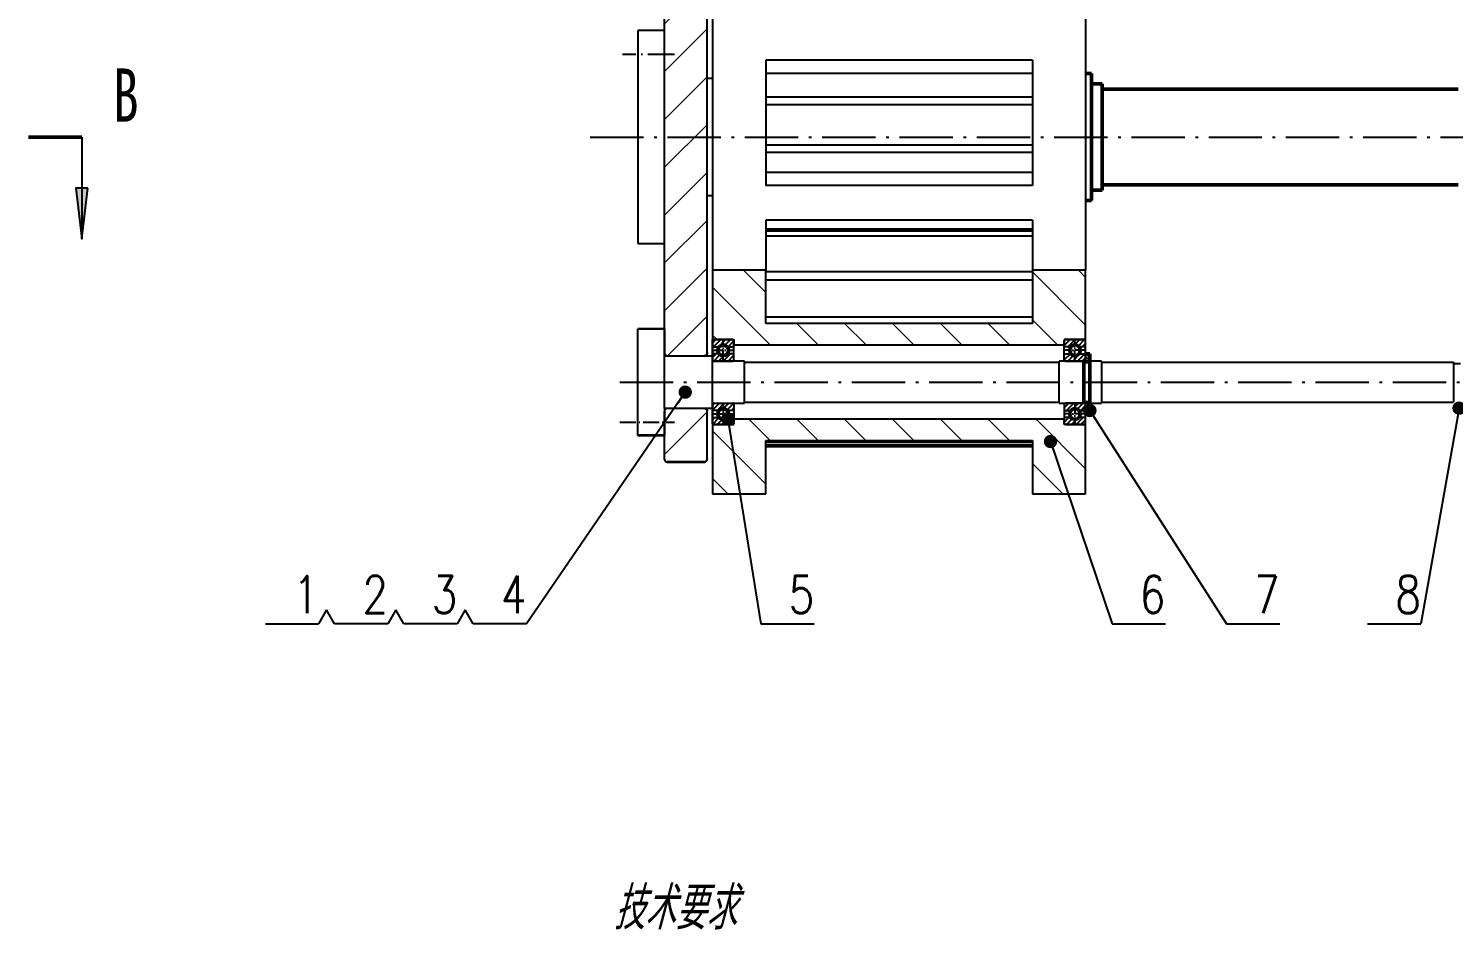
# Model space of a CAD drawing. Header units: millimetres. Extents: x -617 to 224, y -992 to -398.
# Drawn here: x -181.5 to 85.8, y -694 to -524.9 of the extents above; entities that cross this region are included whole.
import ezdxf
from ezdxf.enums import TextEntityAlignment as Align

# ---------------------------------------------------------------- set-up
doc = ezdxf.new("R2010")
doc.units = ezdxf.units.MM
doc.header["$LTSCALE"] = 10
doc.linetypes.add('CENTER', pattern=[1.45, 1, -0.2, 0.05, -0.2])
doc.layers.add('1轮廓实线层', color=7, linetype='Continuous', lineweight=50)
for name, color, linetype in [('3中心线层', 1, 'CENTER'), ('5剖面线层', 2, 'Continuous'), ('6文字层', 7, 'Continuous')]:
    doc.layers.add(name, color=color, linetype=linetype)
doc.styles.add('8', font='gbeitc.shx', dxfattribs={"height": 8, "bigfont": 'gbcbig.shx'})
doc.styles.add('PC_TEXTSTYLE', font='romans.shx', dxfattribs={"width": 0.8, "bigfont": 'hzfs.shx'})
doc.styles.add('SLDTEXTSTYLE3', font='TXT', dxfattribs={"width": 0.7})
doc.styles.add('TH_GBDIM', font='romans.shx', dxfattribs={"width": 0.65, "bigfont": 'gbcbig.shx'})
doc.dimstyles.new('TH_GBDIM', dxfattribs={"dimtxt": 3.5, "dimasz": 2.5, "dimexe": 2, "dimexo": 0, "dimgap": 1.5, "dimtad": 1, "dimdsep": 46, "dimtxsty": 'TH_GBDIM', "dimcen": 2.5, "dimclrd": 130, "dimclre": 130, "dimclrt": 3, "dimazin": 2, "dimtfac": 0.714286, "dimtmove": 0, "dimatfit": 3, "dimfxl": 1, "dimtolj": 1, "dimtzin": 0, "dimlwd": -1, "dimlwe": -1, "dimarcsym": 0})
pattern_1 = [(45, (-904.1336, -1428.784), (-4.490128, 4.490128), [])]
pattern_2 = [(135, (-904.1336, -1428.784), (-4.490128, -4.490128), [])]

# ---------------------------------------------------------------- blocks, each defined once
blk = doc.blocks.new('件号-右')
at = {"layer": '6文字层'}
blk.add_line((0, 0), (-10, 0), dxfattribs=at)
at = {"layer": '6文字层', "style": 'PC_TEXTSTYLE', "width": 0.8}
blk.add_attdef('X', text='', height=7, dxfattribs=at).set_placement((-5.47, 2), align=Align.CENTER)
blk = doc.blocks.new('件号-连右')
at = {"layer": '6文字层'}
for p, q in [((-13, 0), (-3, 0)), ((-3, 0), (-1.5, 2.6)), ((-1.5, 2.6), (0, 0))]:
    blk.add_line(p, q, dxfattribs=at)
at = {"layer": '6文字层', "style": 'PC_TEXTSTYLE', "width": 0.8}
blk.add_attdef('X', text='', height=7, dxfattribs=at).set_placement((-8, 2), align=Align.RIGHT)

msp = doc.modelspace()

# ---------------------------------------------------------------- hatches: boundary and pattern name
at = {"layer": '5剖面线层', "linetype": 'Continuous', "lineweight": 18}
h = msp.add_hatch(dxfattribs=at)
h.set_pattern_fill('ANSI31', color=256, scale=2, style=0)
h.set_pattern_definition(pattern_1)
edge = h.paths.add_edge_path(flags=0)
edge.add_line((-61.711, -586.3), (-54.711, -586.3))
edge.add_spline(control_points=[(-54.711, -586.3), (-54.709, -586.3), (-54.708, -586.3), (-54.707, -586.3), (-54.651, -586.299), (-54.595, -586.289), (-54.543, -586.27), (-54.49, -586.252), (-54.441, -586.224), (-54.397, -586.189), (-54.354, -586.153), (-54.316, -586.11), (-54.287, -586.063), (-54.268, -586.033), (-54.253, -586.001), (-54.241, -585.969), (-54.222, -585.915), (-54.211, -585.858), (-54.211, -585.801), (-54.211, -585.8), (-54.211, -585.798), (-54.211, -585.796)], knot_values=[0.002527, 0.002527, 0.002527, 0.002527, 0.0025307, 0.0025307, 0.0025307, 0.0026975, 0.0026975, 0.0026975, 0.0028642, 0.0028642, 0.0028642, 0.0030317, 0.0030317, 0.0030317, 0.0031357, 0.0031357, 0.0031357, 0.0033056, 0.0033056, 0.0033056, 0.0033105, 0.0033105, 0.0033105, 0.0033105], weights=[1, 1, 1, 1, 1, 1, 1, 1, 1, 1, 1, 1, 1, 1, 1, 1, 1, 1, 1, 1, 1, 1], degree=3, periodic=0)
edge.add_line((-54.211, -585.796), (-54.211, -504.728))
edge.add_spline(control_points=[(-54.211, -504.728), (-54.211, -504.714), (-54.211, -504.7), (-54.212, -504.686), (-54.217, -504.629), (-54.232, -504.573), (-54.255, -504.521), (-54.278, -504.47), (-54.311, -504.421), (-54.35, -504.38), (-54.388, -504.339), (-54.435, -504.304), (-54.485, -504.279), (-54.517, -504.263), (-54.55, -504.25), (-54.584, -504.241), (-54.625, -504.23), (-54.668, -504.225), (-54.711, -504.225)], knot_values=[0.0024797, 0.0024797, 0.0024797, 0.0024797, 0.002522, 0.002522, 0.002522, 0.0026919, 0.0026919, 0.0026919, 0.0028619, 0.0028619, 0.0028619, 0.0030311, 0.0030311, 0.0030311, 0.0031362, 0.0031362, 0.0031362, 0.0032636, 0.0032636, 0.0032636, 0.0032636], weights=[1, 1, 1, 1, 1, 1, 1, 1, 1, 1, 1, 1, 1, 1, 1, 1, 1, 1, 1], degree=3, periodic=0)
edge.add_line((-54.711, -504.225), (-61.711, -504.225))
edge.add_spline(control_points=[(-61.711, -504.225), (-61.731, -504.225), (-61.752, -504.226), (-61.772, -504.229), (-61.827, -504.236), (-61.882, -504.252), (-61.932, -504.277), (-61.962, -504.292), (-61.992, -504.31), (-62.019, -504.332), (-62.063, -504.366), (-62.102, -504.409), (-62.132, -504.457), (-62.162, -504.505), (-62.184, -504.558), (-62.197, -504.613), (-62.206, -504.651), (-62.211, -504.689), (-62.211, -504.728)], knot_values=[0.0028061, 0.0028061, 0.0028061, 0.0028061, 0.0028674, 0.0028674, 0.0028674, 0.003034, 0.003034, 0.003034, 0.0031357, 0.0031357, 0.0031357, 0.0033047, 0.0033047, 0.0033047, 0.0034737, 0.0034737, 0.0034737, 0.0035897, 0.0035897, 0.0035897, 0.0035897], weights=[1, 1, 1, 1, 1, 1, 1, 1, 1, 1, 1, 1, 1, 1, 1, 1, 1, 1, 1], degree=3, periodic=0)
edge.add_line((-62.211, -504.728), (-62.211, -585.796))
edge.add_spline(control_points=[(-62.211, -585.796), (-62.211, -585.819), (-62.209, -585.842), (-62.206, -585.864), (-62.201, -585.9), (-62.193, -585.935), (-62.18, -585.969), (-62.161, -586.022), (-62.133, -586.072), (-62.097, -586.116), (-62.061, -586.159), (-62.018, -586.198), (-61.97, -586.227), (-61.922, -586.256), (-61.868, -586.277), (-61.813, -586.289), (-61.78, -586.296), (-61.745, -586.3), (-61.711, -586.3)], knot_values=[0.0029616, 0.0029616, 0.0029616, 0.0029616, 0.0030293, 0.0030293, 0.0030293, 0.0031359, 0.0031359, 0.0031359, 0.003305, 0.003305, 0.003305, 0.0034742, 0.0034742, 0.0034742, 0.0036425, 0.0036425, 0.0036425, 0.0037454, 0.0037454, 0.0037454, 0.0037454], weights=[1, 1, 1, 1, 1, 1, 1, 1, 1, 1, 1, 1, 1, 1, 1, 1, 1, 1, 1], degree=3, periodic=0)
h = msp.add_hatch(dxfattribs=at)
h.set_pattern_fill('ANSI31', color=256, scale=2, angle=90, style=0)
h.set_pattern_definition(pattern_2)
h.paths.add_polyline_path([(12.789, -584.289), (12.789, -583.286), (16.789, -583.286), (16.789, -570.271), (6.789, -570.271), (6.789, -580.279), (-43.211, -580.279), (-43.211, -570.271), (-53.211, -570.271), (-53.211, -583.286), (-49.211, -583.286), (-49.211, -584.289)], flags=0)
at = {"layer": '5剖面线层', "ltscale": 0.3}
h = msp.add_hatch(dxfattribs=at)
h.set_pattern_fill('ANSI31', color=256, scale=0.2)
h.paths.add_polyline_path([(-51.211, -583.286), (-53.011, -583.286), (-53.104, -583.286, 0.2774605), (-53.211, -583.462), (-53.211, -583.462), (-53.211, -583.486), (-53.211, -584.624), (-51.956, -584.624, -0.2139012), (-51.211, -584.29)])
h.paths.add_polyline_path([(-49.211, -583.486), (-49.211, -583.462, 0.2774605), (-49.317, -583.286), (-51.211, -583.286), (-51.211, -584.29, -0.2139012), (-50.465, -584.624), (-49.211, -584.624)])
h = msp.add_hatch(dxfattribs=at)
h.set_pattern_fill('ANSI31', color=256, scale=0.2)
h.paths.add_polyline_path([(14.789, -583.286), (16.589, -583.286), (16.683, -583.286, -0.2774605), (16.789, -583.462), (16.789, -583.462), (16.789, -583.486), (16.789, -584.624), (15.535, -584.624, 0.2139012), (14.789, -584.29)])
h.paths.add_polyline_path([(12.789, -583.486), (12.789, -583.462, -0.2774605), (12.896, -583.286), (14.789, -583.286), (14.789, -584.29, 0.2139012), (14.044, -584.624), (12.789, -584.624)])
h = msp.add_hatch(dxfattribs=at)
h.set_pattern_fill('ANSI31', color=256, scale=0.2)
edge = h.paths.add_edge_path()
edge.add_arc((-51.211, -585.288), 0.998, 222.63176, 270, ccw=False)
edge.add_line((-51.945, -585.964), (-53.211, -585.964))
edge.add_line((-53.211, -585.964), (-53.211, -587.107))
edge.add_spline(control_points=[(-53.211, -587.107), (-53.21, -587.122), (-53.207, -587.16), (-53.183, -587.216), (-53.138, -587.268), (-53.086, -587.297), (-53.042, -587.308), (-53.02, -587.309), (-53.011, -587.309)], knot_values=[0, 0, 0, 0, 0.1430729, 0.3580557, 0.5713396, 0.7846909, 0.9136933, 1, 1, 1, 1], degree=3, periodic=0)
edge.add_line((-53.011, -587.309), (-51.211, -587.309))
edge.add_line((-51.211, -587.309), (-51.211, -586.286))
edge = h.paths.add_edge_path()
edge.add_line((-49.211, -585.964), (-50.476, -585.964))
edge.add_arc((-51.211, -585.288), 0.998, 270, 317.36824, ccw=False)
edge.add_line((-51.211, -586.286), (-51.211, -587.309))
edge.add_line((-51.211, -587.309), (-49.411, -587.309))
edge.add_spline(control_points=[(-49.411, -587.309), (-49.41, -587.309), (-49.388, -587.309), (-49.351, -587.303), (-49.297, -587.277), (-49.252, -587.236), (-49.217, -587.175), (-49.213, -587.129), (-49.211, -587.107)], knot_values=[0, 0, 0, 0, 0.003553, 0.2147611, 0.3509985, 0.567768, 0.7857784, 1, 1, 1, 1], degree=3, periodic=0)
edge.add_line((-49.211, -587.107), (-49.211, -585.964))
h = msp.add_hatch(dxfattribs=at)
h.set_pattern_fill('ANSI31', color=256, scale=0.2)
edge = h.paths.add_edge_path()
edge.add_arc((14.789, -585.288), 0.998, -90, -42.63176)
edge.add_line((15.524, -585.964), (16.789, -585.964))
edge.add_line((16.789, -585.964), (16.789, -587.107))
edge.add_spline(control_points=[(16.789, -587.107), (16.788, -587.122), (16.786, -587.16), (16.762, -587.216), (16.717, -587.268), (16.665, -587.297), (16.621, -587.308), (16.598, -587.309), (16.589, -587.309)], knot_values=[0, 0, 0, 0, 0.1430729, 0.3580557, 0.5713396, 0.7846909, 0.9136933, 1, 1, 1, 1], degree=3, periodic=0)
edge.add_line((16.589, -587.309), (14.789, -587.309))
edge.add_line((14.789, -587.309), (14.789, -586.286))
edge = h.paths.add_edge_path()
edge.add_line((12.789, -585.964), (14.055, -585.964))
edge.add_arc((14.789, -585.288), 0.998, -137.36824, -90)
edge.add_line((14.789, -586.286), (14.789, -587.309))
edge.add_line((14.789, -587.309), (12.989, -587.309))
edge.add_spline(control_points=[(12.989, -587.309), (12.989, -587.309), (12.966, -587.309), (12.929, -587.303), (12.876, -587.277), (12.83, -587.236), (12.796, -587.175), (12.792, -587.129), (12.789, -587.107)], knot_values=[0, 0, 0, 0, 0.003553, 0.2147611, 0.3509985, 0.567768, 0.7857784, 1, 1, 1, 1], degree=3, periodic=0)
edge.add_line((12.789, -587.107), (12.789, -585.964))
at = {"layer": '5剖面线层'}
h = msp.add_hatch(dxfattribs=at)
h.set_pattern_fill('ANSI31', color=256, scale=0.1341176, angle=90)
h.paths.add_polyline_path([(17.587, -595.062), (17.587, -596.596), (16.789, -596.596), (16.789, -595.062)])
h.paths.add_polyline_path([(17.587, -585.929), (17.587, -587.462), (16.789, -587.462), (16.789, -585.929)])
at = {"layer": '5剖面线层', "ltscale": 0.3}
h = msp.add_hatch(dxfattribs=at)
h.set_pattern_fill('ANSI31', color=256, scale=0.2)
edge = h.paths.add_edge_path()
edge.add_arc((-51.211, -597.237), 0.998, 90, 137.36824)
edge.add_line((-51.945, -596.561), (-53.211, -596.561))
edge.add_line((-53.211, -596.561), (-53.211, -595.418))
edge.add_spline(control_points=[(-53.211, -595.418), (-53.21, -595.403), (-53.207, -595.365), (-53.183, -595.308), (-53.138, -595.257), (-53.086, -595.228), (-53.042, -595.217), (-53.02, -595.216), (-53.011, -595.215)], knot_values=[0, 0, 0, 0, 0.1430729, 0.3580557, 0.5713396, 0.7846909, 0.9136933, 1, 1, 1, 1], degree=3, periodic=0)
edge.add_line((-53.011, -595.215), (-51.211, -595.215))
edge.add_line((-51.211, -595.215), (-51.211, -596.238))
edge = h.paths.add_edge_path()
edge.add_line((-49.211, -596.561), (-50.476, -596.561))
edge.add_arc((-51.211, -597.237), 0.998, 42.63176, 90)
edge.add_line((-51.211, -596.238), (-51.211, -595.215))
edge.add_line((-51.211, -595.215), (-49.411, -595.215))
edge.add_spline(control_points=[(-49.411, -595.215), (-49.41, -595.215), (-49.388, -595.215), (-49.351, -595.222), (-49.297, -595.248), (-49.252, -595.289), (-49.217, -595.35), (-49.213, -595.395), (-49.211, -595.418)], knot_values=[0, 0, 0, 0, 0.003553, 0.2147611, 0.3509985, 0.567768, 0.7857784, 1, 1, 1, 1], degree=3, periodic=0)
edge.add_line((-49.211, -595.418), (-49.211, -596.561))
h = msp.add_hatch(dxfattribs=at)
h.set_pattern_fill('ANSI31', color=256, scale=0.2)
edge = h.paths.add_edge_path()
edge.add_arc((14.789, -597.237), 0.998, 42.63176, 90, ccw=False)
edge.add_line((15.524, -596.561), (16.789, -596.561))
edge.add_line((16.789, -596.561), (16.789, -595.418))
edge.add_spline(control_points=[(16.789, -595.418), (16.788, -595.403), (16.786, -595.365), (16.762, -595.308), (16.717, -595.257), (16.665, -595.228), (16.621, -595.217), (16.598, -595.216), (16.589, -595.215)], knot_values=[0, 0, 0, 0, 0.1430729, 0.3580557, 0.5713396, 0.7846909, 0.9136933, 1, 1, 1, 1], degree=3, periodic=0)
edge.add_line((16.589, -595.215), (14.789, -595.215))
edge.add_line((14.789, -595.215), (14.789, -596.238))
edge = h.paths.add_edge_path()
edge.add_line((12.789, -596.561), (14.055, -596.561))
edge.add_arc((14.789, -597.237), 0.998, 90, 137.36824, ccw=False)
edge.add_line((14.789, -596.238), (14.789, -595.215))
edge.add_line((14.789, -595.215), (12.989, -595.215))
edge.add_spline(control_points=[(12.989, -595.215), (12.989, -595.215), (12.966, -595.215), (12.929, -595.222), (12.876, -595.248), (12.83, -595.289), (12.796, -595.35), (12.792, -595.395), (12.789, -595.418)], knot_values=[0, 0, 0, 0, 0.003553, 0.2147611, 0.3509985, 0.567768, 0.7857784, 1, 1, 1, 1], degree=3, periodic=0)
edge.add_line((12.789, -595.418), (12.789, -596.561))
at = {"layer": '5剖面线层', "linetype": 'Continuous', "lineweight": 18}
h = msp.add_hatch(dxfattribs=at)
h.set_pattern_fill('ANSI31', color=256, scale=2, style=0)
h.set_pattern_definition(pattern_1)
edge = h.paths.add_edge_path(flags=0)
edge.add_line((-54.211, -605.749), (-54.211, -596.728))
edge.add_spline(control_points=[(-54.211, -596.728), (-54.211, -596.714), (-54.211, -596.7), (-54.212, -596.686), (-54.217, -596.629), (-54.232, -596.573), (-54.255, -596.521), (-54.278, -596.47), (-54.311, -596.421), (-54.35, -596.38), (-54.388, -596.339), (-54.435, -596.304), (-54.485, -596.279), (-54.517, -596.263), (-54.55, -596.25), (-54.584, -596.241), (-54.625, -596.23), (-54.668, -596.225), (-54.711, -596.225)], knot_values=[0.0024797, 0.0024797, 0.0024797, 0.0024797, 0.002522, 0.002522, 0.002522, 0.0026919, 0.0026919, 0.0026919, 0.0028619, 0.0028619, 0.0028619, 0.0030311, 0.0030311, 0.0030311, 0.0031362, 0.0031362, 0.0031362, 0.0032636, 0.0032636, 0.0032636, 0.0032636], weights=[1, 1, 1, 1, 1, 1, 1, 1, 1, 1, 1, 1, 1, 1, 1, 1, 1, 1, 1], degree=3, periodic=0)
edge.add_line((-54.711, -596.225), (-61.711, -596.225))
edge.add_spline(control_points=[(-61.711, -596.225), (-61.731, -596.225), (-61.752, -596.226), (-61.772, -596.229), (-61.827, -596.236), (-61.882, -596.252), (-61.932, -596.277), (-61.962, -596.292), (-61.992, -596.31), (-62.019, -596.332), (-62.063, -596.366), (-62.102, -596.409), (-62.132, -596.457), (-62.162, -596.505), (-62.184, -596.558), (-62.197, -596.613), (-62.206, -596.651), (-62.211, -596.689), (-62.211, -596.728)], knot_values=[0.0028061, 0.0028061, 0.0028061, 0.0028061, 0.0028674, 0.0028674, 0.0028674, 0.003034, 0.003034, 0.003034, 0.0031357, 0.0031357, 0.0031357, 0.0033047, 0.0033047, 0.0033047, 0.0034737, 0.0034737, 0.0034737, 0.0035897, 0.0035897, 0.0035897, 0.0035897], weights=[1, 1, 1, 1, 1, 1, 1, 1, 1, 1, 1, 1, 1, 1, 1, 1, 1, 1, 1], degree=3, periodic=0)
edge.add_line((-62.211, -596.728), (-62.211, -605.749))
edge.add_spline(control_points=[(-62.211, -605.749), (-62.211, -605.799), (-62.203, -605.848), (-62.189, -605.896), (-62.173, -605.949), (-62.147, -606.001), (-62.113, -606.046), (-62.08, -606.091), (-62.039, -606.131), (-61.993, -606.163), (-61.946, -606.194), (-61.894, -606.218), (-61.84, -606.233), (-61.798, -606.244), (-61.754, -606.25), (-61.711, -606.25)], knot_values=[0.0005244, 0.0005244, 0.0005244, 0.0005244, 0.0006722, 0.0006722, 0.0006722, 0.0008403, 0.0008403, 0.0008403, 0.0010084, 0.0010084, 0.0010084, 0.0011764, 0.0011764, 0.0011764, 0.0013067, 0.0013067, 0.0013067, 0.0013067], weights=[1, 1, 1, 1, 1, 1, 1, 1, 1, 1, 1, 1, 1, 1, 1, 1], degree=3, periodic=0)
edge.add_line((-61.711, -606.25), (-54.711, -606.25))
edge.add_spline(control_points=[(-54.711, -606.25), (-54.703, -606.25), (-54.696, -606.25), (-54.688, -606.249), (-54.633, -606.247), (-54.576, -606.235), (-54.525, -606.214), (-54.473, -606.193), (-54.424, -606.163), (-54.382, -606.126), (-54.339, -606.089), (-54.303, -606.045), (-54.276, -605.996), (-54.248, -605.947), (-54.228, -605.893), (-54.219, -605.838), (-54.213, -605.809), (-54.211, -605.779), (-54.211, -605.749)], knot_values=[0.0016575, 0.0016575, 0.0016575, 0.0016575, 0.0016795, 0.0016795, 0.0016795, 0.0018472, 0.0018472, 0.0018472, 0.002015, 0.002015, 0.002015, 0.0021828, 0.0021828, 0.0021828, 0.0023508, 0.0023508, 0.0023508, 0.0024394, 0.0024394, 0.0024394, 0.0024394], weights=[1, 1, 1, 1, 1, 1, 1, 1, 1, 1, 1, 1, 1, 1, 1, 1, 1, 1, 1], degree=3, periodic=0)
at = {"layer": '5剖面线层', "ltscale": 0.3}
h = msp.add_hatch(dxfattribs=at)
h.set_pattern_fill('ANSI31', color=256, scale=0.2)
h.paths.add_polyline_path([(-51.211, -599.239), (-53.011, -599.239), (-53.104, -599.239, -0.2774605), (-53.211, -599.062), (-53.211, -599.062), (-53.211, -599.038), (-53.211, -597.901), (-51.956, -597.901, 0.2139012), (-51.211, -598.235)])
h.paths.add_polyline_path([(-49.211, -599.038), (-49.211, -599.062, -0.2774605), (-49.317, -599.239), (-51.211, -599.239), (-51.211, -598.235, 0.2139012), (-50.465, -597.901), (-49.211, -597.901)])
at = {"layer": '5剖面线层', "linetype": 'Continuous', "lineweight": 18}
h = msp.add_hatch(dxfattribs=at)
h.set_pattern_fill('ANSI31', color=256, scale=2, angle=90, style=0)
h.set_pattern_definition(pattern_2)
h.paths.add_polyline_path([(12.789, -599.239), (12.789, -598.236), (-49.211, -598.236), (-49.211, -599.239), (-53.211, -599.239), (-53.211, -612.253), (-43.211, -612.253), (-43.211, -602.245), (6.789, -602.245), (6.789, -612.253), (16.789, -612.253), (16.789, -599.239)], flags=0)
at = {"layer": '5剖面线层', "ltscale": 0.3}
h = msp.add_hatch(dxfattribs=at)
h.set_pattern_fill('ANSI31', color=256, scale=0.2)
h.paths.add_polyline_path([(14.789, -599.239), (16.589, -599.239), (16.683, -599.239, 0.2774605), (16.789, -599.062), (16.789, -599.062), (16.789, -599.038), (16.789, -597.901), (15.535, -597.901, -0.2139012), (14.789, -598.235)])
h.paths.add_polyline_path([(12.789, -599.038), (12.789, -599.062, 0.2774605), (12.896, -599.239), (14.789, -599.239), (14.789, -598.235, -0.2139012), (14.044, -597.901), (12.789, -597.901)])
at = {"layer": '6文字层', "lineweight": -2}
h = msp.add_hatch(color=256, dxfattribs=at)
h.dxf.hatch_style = 2
h.paths.add_polyline_path([(-170.37, -554.863), (-172.656, -554.863), (-171.513, -564.35)])

# ---------------------------------------------------------------- linework, layer by layer
at = {"layer": '1轮廓实线层', "color": 7, "linetype": 'Continuous', "lineweight": 25}
for p, q in [((-62.211, -596.225), (-62.211, -484.762)), ((-54.211, -585.796), (-54.211, -504.728)), ((-53.211, -520.253), (-53.211, -570.271)), ((16.789, -520.253), (16.789, -570.271)), ((-62.211, -525.262), (-67.211, -525.262)), ((-67.211, -525.262), (-67.211, -565.262)), ((-43.211, -530.851), (-43.211, -554.343)), ((6.789, -530.851), (-43.211, -530.851)), ((6.789, -530.851), (6.789, -554.343)), ((-53.211, -534.262), (-54.211, -534.262)), ((6.789, -533.357), (-43.211, -533.357)), ((6.789, -537.795), (-43.211, -537.795)), ((6.789, -539.244), (-43.211, -539.244)), ((6.789, -546.79), (-43.211, -546.79)), ((6.789, -548.17), (-43.211, -548.17)), ((6.789, -551.94), (-43.211, -551.94)), ((6.789, -554.343), (-43.211, -554.343)), ((-54.211, -556.262), (-53.211, -556.262)), ((-43.211, -560.849), (-43.211, -570.271)), ((6.789, -560.849), (-43.211, -560.849)), ((6.789, -560.849), (6.789, -570.271)), ((6.789, -562.528), (-43.211, -562.528)), ((6.789, -562.921), (-43.211, -562.921)), ((6.789, -563.839), (-43.211, -563.839)), ((-67.211, -565.262), (-62.211, -565.262)), ((-43.211, -570.262), (-53.211, -570.262)), ((-53.211, -570.271), (-53.211, -570.262)), ((-43.211, -570.271), (-53.211, -570.271)), ((-53.211, -570.271), (-53.211, -583.286)), ((-43.211, -570.271), (-43.211, -570.262)), ((-43.211, -580.279), (-43.211, -570.271)), ((6.789, -570.551), (-43.211, -570.551)), ((16.789, -570.262), (6.789, -570.262)), ((6.789, -570.271), (6.789, -570.262)), ((16.789, -570.271), (6.789, -570.271)), ((6.789, -570.271), (6.789, -580.279)), ((16.789, -570.271), (16.789, -570.262)), ((16.789, -587.462), (16.789, -570.271)), ((6.789, -572.15), (-43.211, -572.15)), ((6.789, -579.058), (-43.211, -579.058)), ((-62.211, -581.262), (-67.211, -581.262)), ((-67.211, -581.281), (-67.211, -581.262)), ((-67.211, -581.281), (-62.211, -581.281)), ((-67.211, -601.244), (-67.211, -581.281)), ((-62.211, -581.281), (-62.211, -586.3)), ((6.789, -580.279), (-43.211, -580.279)), ((-53.211, -583.286), (-49.211, -583.286)), ((-53.211, -583.462), (-53.211, -583.286)), ((-53.211, -583.462), (-53.211, -583.486)), ((-53.211, -584.624), (-53.211, -583.486)), ((-53.211, -584.624), (-53.211, -583.486)), ((-53.211, -583.486), (-53.211, -584.624)), ((-53.211, -584.624), (-53.211, -585.929)), ((-53.211, -584.624), (-51.956, -584.624)), ((-53.211, -585.964), (-53.211, -584.624)), ((-49.411, -583.286), (-53.011, -583.286)), ((-50.465, -584.624), (-49.211, -584.624)), ((-49.211, -583.286), (-49.211, -584.289)), ((-49.211, -584.624), (-49.211, -583.486)), ((-49.211, -584.289), (12.789, -584.289)), ((-49.211, -585.929), (-49.211, -584.624)), ((16.789, -583.286), (12.789, -583.286)), ((12.789, -583.286), (12.789, -584.289)), ((12.789, -584.624), (12.789, -583.486)), ((14.044, -584.624), (12.789, -584.624)), ((12.789, -585.929), (12.789, -584.624)), ((12.989, -583.286), (16.589, -583.286)), ((16.789, -584.624), (15.535, -584.624)), ((-61.881, -586.262), (-62.211, -586.262)), ((-62.211, -586.3), (-53.211, -586.3)), ((-61.711, -586.3), (-54.711, -586.3)), ((-54.211, -586.262), (-54.211, -585.796)), ((-53.211, -585.964), (-53.211, -585.929)), ((-53.211, -585.929), (-53.211, -585.964)), ((-53.211, -587.107), (-53.211, -585.964)), ((-51.945, -585.964), (-53.211, -585.964)), ((-53.211, -585.964), (-53.211, -587.107)), ((-53.211, -586.3), (-53.211, -587.309)), ((-53.211, -586.3), (-53.211, -587.309)), ((-53.211, -587.309), (-53.211, -586.3)), ((-53.211, -597.901), (-53.211, -586.804)), ((-47.211, -587.309), (-53.211, -587.309)), ((-49.411, -587.309), (-53.011, -587.309)), ((-53.011, -587.309), (-49.411, -587.309)), ((-49.211, -585.964), (-50.476, -585.964)), ((-49.211, -585.929), (-49.211, -585.964)), ((-49.211, -587.309), (-49.211, -585.964)), ((-49.211, -587.262), (-49.211, -587.107)), ((-47.211, -595.215), (-47.211, -587.309)), ((-47.211, -587.512), (11.789, -587.512)), ((16.789, -587.309), (11.789, -587.309)), ((11.789, -595.215), (11.789, -587.309)), ((12.789, -585.929), (12.789, -585.964)), ((12.789, -587.107), (12.789, -585.964)), ((12.789, -585.964), (14.055, -585.964)), ((12.789, -587.309), (12.789, -587.107)), ((12.989, -587.309), (16.589, -587.309)), ((12.989, -587.309), (16.589, -587.309)), ((16.589, -587.309), (12.989, -587.309)), ((15.524, -585.964), (16.789, -585.964)), ((19.789, -587.309), (17.587, -587.309)), ((19.789, -587.309), (19.789, -595.215)), ((19.789, -587.512), (85.789, -587.512)), ((85.789, -587.512), (85.789, -595.012)), ((85.789, -587.762), (87.086, -587.762)), ((-53.211, -596.225), (-53.211, -595.215)), ((-53.211, -595.215), (-47.211, -595.215)), ((-53.211, -595.215), (-53.211, -596.225)), ((-53.211, -596.561), (-53.211, -595.418)), ((-53.011, -595.215), (-49.411, -595.215)), ((-49.211, -595.215), (-49.211, -596.561)), ((-49.211, -595.262), (-49.211, -595.418)), ((-47.211, -595.012), (11.789, -595.012)), ((11.789, -595.215), (16.789, -595.215)), ((12.789, -595.215), (12.789, -595.418)), ((12.789, -595.418), (12.789, -596.561)), ((12.989, -595.215), (16.589, -595.215)), ((16.589, -595.215), (12.989, -595.215)), ((16.789, -612.253), (16.789, -595.062)), ((17.587, -595.215), (19.789, -595.215)), ((19.789, -595.012), (85.789, -595.012)), ((-53.211, -596.225), (-62.211, -596.225)), ((-62.211, -596.225), (-62.211, -601.244)), ((-62.211, -596.262), (-61.884, -596.262)), ((-62.211, -605.749), (-62.211, -596.728)), ((-54.711, -596.225), (-61.711, -596.225)), ((-54.211, -596.728), (-54.211, -596.262)), ((-54.211, -605.749), (-54.211, -596.728)), ((-51.945, -596.561), (-53.211, -596.561)), ((-53.211, -596.596), (-53.211, -596.561)), ((-53.211, -596.561), (-53.211, -597.901)), ((-53.211, -597.901), (-53.211, -599.038)), ((-53.211, -597.901), (-51.956, -597.901)), ((-53.211, -599.038), (-53.211, -597.901)), ((-49.211, -596.561), (-50.476, -596.561)), ((-50.465, -597.901), (-49.211, -597.901)), ((-49.211, -596.596), (-49.211, -596.561)), ((-49.211, -596.596), (-49.211, -597.901)), ((-49.211, -597.901), (-49.211, -599.038)), ((12.789, -598.236), (-49.211, -598.236)), ((-49.211, -599.239), (-49.211, -598.236)), ((12.789, -596.561), (14.055, -596.561)), ((12.789, -596.596), (12.789, -596.561)), ((12.789, -596.596), (12.789, -597.901)), ((14.044, -597.901), (12.789, -597.901)), ((12.789, -597.901), (12.789, -599.038)), ((12.789, -599.239), (12.789, -598.236)), ((15.524, -596.561), (16.789, -596.561)), ((16.789, -597.901), (15.535, -597.901)), ((-62.211, -601.244), (-67.211, -601.244)), ((-67.211, -601.262), (-67.211, -601.244)), ((-67.211, -601.262), (-62.211, -601.262)), ((-53.211, -599.062), (-53.211, -599.038)), ((-53.211, -599.062), (-53.211, -599.239)), ((-53.211, -599.239), (-53.211, -612.253)), ((-53.211, -599.239), (-49.211, -599.239)), ((-49.411, -599.239), (-53.011, -599.239)), ((16.789, -599.239), (12.789, -599.239)), ((12.989, -599.239), (16.589, -599.239)), ((-43.211, -602.245), (6.789, -602.245)), ((-43.211, -612.253), (-43.211, -602.245)), ((-43.211, -602.53), (6.789, -602.53)), ((6.789, -602.245), (6.789, -612.253)), ((-62.211, -605.762), (-62.211, -605.749)), ((-54.711, -606.25), (-61.711, -606.25)), ((-61.711, -606.262), (-54.711, -606.262)), ((-54.211, -605.749), (-54.211, -605.762)), ((-53.211, -612.262), (-53.211, -612.253)), ((-53.211, -612.253), (-43.211, -612.253)), ((-53.211, -612.262), (-43.211, -612.262)), ((-43.211, -612.262), (-43.211, -612.253)), ((6.789, -612.262), (6.789, -612.253)), ((6.789, -612.253), (16.789, -612.253)), ((6.789, -612.262), (16.789, -612.262)), ((16.789, -612.262), (16.789, -612.253))]:
    msp.add_line(p, q, dxfattribs=at)
at = {"layer": '1轮廓实线层'}
for p, q in [((16.789, -533.332), (17.889, -533.332)), ((17.889, -533.332), (17.889, -557.192)), ((19.889, -535.262), (17.889, -535.262)), ((19.889, -535.262), (19.889, -555.262)), ((86.689, -536.262), (19.889, -536.262)), ((-171.513, -545.262), (-181.513, -545.262)), ((19.889, -555.262), (17.889, -555.262)), ((19.889, -554.262), (86.689, -554.262)), ((16.789, -557.192), (17.889, -557.192)), ((16.452, -595.215), (16.452, -587.309)), ((17.587, -587.462), (16.452, -587.462)), ((16.789, -585.929), (17.587, -585.929)), ((17.587, -596.596), (17.587, -585.929)), ((17.587, -595.062), (16.452, -595.062)), ((16.789, -596.596), (17.587, -596.596))]:
    msp.add_line(p, q, dxfattribs=at)
at = {"layer": '1轮廓实线层', "ltscale": 0.3}
msp.add_line((6.789, -603.217), (-43.211, -603.217), dxfattribs=at)
at = {"layer": '1轮廓实线层', "color": 8, "linetype": 'Continuous', "lineweight": 25}
for p, q in [((-61.711, -606.25), (-61.711, -606.262)), ((-54.711, -606.262), (-54.711, -606.25))]:
    msp.add_line(p, q, dxfattribs=at)
at = {"layer": '1轮廓实线层', "ltscale": 0.3}
for centre in [(-51.211, -585.288), (14.789, -585.288), (-51.211, -597.237), (14.789, -597.237)]:
    msp.add_circle(centre, 0.998, dxfattribs=at)
at = {"layer": '1轮廓实线层', "color": 7, "linetype": 'Continuous', "lineweight": 25}
for centre, radius, start, end in [((-53.011, -583.462), 0.2, 117.96965, 180), ((-49.411, -583.462), 0.2, 0, 62.03035), ((12.989, -583.462), 0.2, 117.96965, 180), ((16.589, -583.462), 0.2, 0, 62.03035), ((-53.011, -599.062), 0.2, 180, 242.03035), ((-49.411, -599.062), 0.2, 297.96965, 0), ((12.989, -599.062), 0.2, 180, 242.03035), ((16.589, -599.062), 0.2, 297.96965, 0), ((-61.711, -605.762), 0.5, 180, 270), ((-54.711, -605.762), 0.5, 270, 0)]:
    msp.add_arc(centre, radius, start, end, dxfattribs=at)
for points, knots in [([(-62.211, -585.796), (-62.21, -585.819), (-62.207, -585.878), (-62.179, -585.99), (-62.105, -586.122), (-61.975, -586.235), (-61.836, -586.292), (-61.745, -586.298), (-61.711, -586.3)], [0, 0, 0, 0, 0.0866966, 0.2235248, 0.4389035, 0.654351, 0.8687428, 1, 1, 1, 1]), ([(-54.211, -585.796), (-54.211, -585.81), (-54.213, -585.881), (-54.246, -586.007), (-54.342, -586.151), (-54.464, -586.241), (-54.59, -586.291), (-54.668, -586.297), (-54.711, -586.3)], [0, 0, 0, 0, 0.0542587, 0.2706513, 0.487086, 0.702651, 0.8375999, 1, 1, 1, 1]), ([(-53.011, -587.309), (-53.02, -587.309), (-53.042, -587.308), (-53.086, -587.297), (-53.138, -587.268), (-53.183, -587.216), (-53.207, -587.16), (-53.21, -587.122), (-53.211, -587.107)], [0, 0, 0, 0, 0.0863067, 0.2153091, 0.4286604, 0.6419443, 0.8569271, 1, 1, 1, 1]), ([(-49.211, -587.107), (-49.213, -587.129), (-49.217, -587.175), (-49.252, -587.236), (-49.297, -587.277), (-49.351, -587.303), (-49.388, -587.309), (-49.41, -587.309), (-49.411, -587.309)], [0, 0, 0, 0, 0.2142216, 0.432232, 0.6490015, 0.7852389, 0.996447, 1, 1, 1, 1]), ([(12.789, -587.107), (12.792, -587.129), (12.796, -587.175), (12.83, -587.236), (12.876, -587.277), (12.929, -587.303), (12.966, -587.309), (12.989, -587.309), (12.989, -587.309)], [0, 0, 0, 0, 0.2142216, 0.432232, 0.6490015, 0.7852389, 0.996447, 1, 1, 1, 1]), ([(16.589, -587.309), (16.598, -587.309), (16.621, -587.308), (16.665, -587.297), (16.717, -587.268), (16.762, -587.216), (16.786, -587.16), (16.788, -587.122), (16.789, -587.107)], [0, 0, 0, 0, 0.0863067, 0.2153091, 0.4286604, 0.6419443, 0.8569271, 1, 1, 1, 1]), ([(-53.011, -595.215), (-53.02, -595.216), (-53.042, -595.217), (-53.086, -595.228), (-53.138, -595.257), (-53.183, -595.308), (-53.207, -595.365), (-53.21, -595.403), (-53.211, -595.418)], [0, 0, 0, 0, 0.0863067, 0.2153091, 0.4286604, 0.6419443, 0.8569271, 1, 1, 1, 1]), ([(-49.211, -595.418), (-49.213, -595.395), (-49.217, -595.35), (-49.252, -595.289), (-49.297, -595.248), (-49.351, -595.222), (-49.388, -595.215), (-49.41, -595.215), (-49.411, -595.215)], [0, 0, 0, 0, 0.2142216, 0.432232, 0.6490015, 0.7852389, 0.996447, 1, 1, 1, 1]), ([(12.789, -595.418), (12.792, -595.395), (12.796, -595.35), (12.83, -595.289), (12.876, -595.248), (12.929, -595.222), (12.966, -595.215), (12.989, -595.215), (12.989, -595.215)], [0, 0, 0, 0, 0.2142216, 0.432232, 0.6490015, 0.7852389, 0.996447, 1, 1, 1, 1]), ([(16.589, -595.215), (16.598, -595.216), (16.621, -595.217), (16.665, -595.228), (16.717, -595.257), (16.762, -595.308), (16.786, -595.365), (16.788, -595.403), (16.789, -595.418)], [0, 0, 0, 0, 0.0863067, 0.2153091, 0.4286604, 0.6419443, 0.8569271, 1, 1, 1, 1]), ([(-61.711, -596.225), (-61.731, -596.226), (-61.807, -596.228), (-61.915, -596.262), (-62.04, -596.341), (-62.139, -596.452), (-62.202, -596.594), (-62.208, -596.689), (-62.211, -596.728)], [0, 0, 0, 0, 0.07858607, 0.29084559, 0.42156086, 0.6368159, 0.8519813, 1, 1, 1, 1]), ([(-54.711, -596.225), (-54.709, -596.225), (-54.653, -596.225), (-54.539, -596.245), (-54.391, -596.329), (-54.293, -596.441), (-54.228, -596.574), (-54.211, -596.668), (-54.211, -596.727), (-54.211, -596.728)], [0, 0, 0, 0, 0.0047665, 0.2172891, 0.4298268, 0.6433756, 0.7770504, 0.9936194, 1, 1, 1, 1]), ([(-62.211, -605.749), (-62.206, -605.799), (-62.197, -605.904), (-62.121, -606.052), (-61.998, -606.17), (-61.854, -606.239), (-61.754, -606.246), (-61.711, -606.25)], [0, 0, 0, 0, 0.1888212, 0.4037544, 0.6185971, 0.8332633, 1, 1, 1, 1]), ([(-54.711, -606.25), (-54.703, -606.25), (-54.64, -606.249), (-54.521, -606.223), (-54.375, -606.133), (-54.268, -606.001), (-54.217, -605.865), (-54.212, -605.779), (-54.211, -605.749)], [0, 0, 0, 0, 0.0283457, 0.2427539, 0.457172, 0.6716965, 0.886424, 1, 1, 1, 1])]:
    msp.add_open_spline(points, degree=3, knots=knots, dxfattribs=at)
at = {"layer": '3中心线层', "ltscale": 0.5}
msp.add_line((-60.338, -529.759), (-70.081, -529.759), dxfattribs=at)
at = {"layer": '3中心线层'}
for p, q in [((-76.136, -545.262), (122.544, -545.262)), ((-70.579, -591.262), (105.78, -591.262))]:
    msp.add_line(p, q, dxfattribs=at)
at = {"layer": '3中心线层', "ltscale": 0.2}
for p, q in [((-53.211, -585.288), (-49.211, -585.288)), ((-51.211, -587.309), (-51.211, -583.286)), ((16.789, -585.288), (12.789, -585.288)), ((14.789, -587.309), (14.789, -583.286)), ((-51.211, -595.215), (-51.211, -599.239)), ((14.789, -595.215), (14.789, -599.239)), ((-53.211, -597.237), (-49.211, -597.237)), ((16.789, -597.237), (12.789, -597.237))]:
    msp.add_line(p, q, dxfattribs=at)
at = {"layer": '3中心线层', "ltscale": 0.3}
msp.add_line((-70.579, -598.762), (-60.326, -598.762), dxfattribs=at)
at = {"layer": '6文字层', "lineweight": -2}
msp.add_lwpolyline([(-171.513, -545.262), (-171.513, -564.35)], dxfattribs=at)
msp.add_lwpolyline([(-170.37, -554.863), (-172.656, -554.863), (-171.513, -564.35)], close=True, dxfattribs=at)

# ---------------------------------------------------------------- block references
at = {"layer": '6文字层'}
ref = msp.add_blockref('件号-右', (-137.087, -636.626), dxfattribs=dict(at, xscale=-1))
ref.add_attrib('X', '1', dxfattribs={"height": 7, "style": 'PC_TEXTSTYLE', "width": 0.8}).set_placement((-127.087, -634.626), align=Align.RIGHT)
ref = msp.add_blockref('件号-连右', (-127.087, -636.626), dxfattribs=dict(at, xscale=-1))
ref.add_attrib('X', '2', dxfattribs={"height": 7, "style": 'PC_TEXTSTYLE', "width": 0.8}).set_placement((-114.087, -634.626), align=Align.RIGHT)
ref = msp.add_blockref('件号-连右', (-114.087, -636.626), dxfattribs=dict(at, xscale=-1))
ref.add_attrib('X', '3', dxfattribs={"height": 7, "style": 'PC_TEXTSTYLE', "width": 0.8}).set_placement((-101.087, -634.626), align=Align.RIGHT)
ref = msp.add_blockref('件号-连右', (-101.087, -636.626), dxfattribs=dict(at, xscale=-1))
ref.add_attrib('X', '4', dxfattribs={"height": 7, "style": 'PC_TEXTSTYLE', "width": 0.8}).set_placement((-88.087, -634.626), align=Align.RIGHT)
ref = msp.add_blockref('件号-右', (-44.123, -636.626), dxfattribs=dict(at, xscale=-1))
ref.add_attrib('X', '5', dxfattribs={"height": 7, "style": 'PC_TEXTSTYLE', "width": 0.8}).set_placement((-34.123, -634.626), align=Align.RIGHT)
ref = msp.add_blockref('件号-右', (21.74, -636.626), dxfattribs=dict(at, xscale=-1))
ref.add_attrib('X', '6', dxfattribs={"height": 7, "style": 'PC_TEXTSTYLE', "width": 0.8}).set_placement((31.74, -634.626), align=Align.RIGHT)
ref = msp.add_blockref('件号-右', (43.199, -636.626), dxfattribs=dict(at, xscale=-1))
ref.add_attrib('X', '7', dxfattribs={"height": 7, "style": 'PC_TEXTSTYLE', "width": 0.8}).set_placement((53.199, -634.626), align=Align.RIGHT)
ref = msp.add_blockref('件号-右', (69.688, -636.626), dxfattribs=dict(at, xscale=-1))
ref.add_attrib('X', '8', dxfattribs={"height": 7, "style": 'PC_TEXTSTYLE', "width": 0.8}).set_placement((79.688, -634.626), align=Align.RIGHT)

# ---------------------------------------------------------------- texts
at = {"layer": '6文字层', "color": 0, "linetype": 'Continuous', "lineweight": 0, "insert": (-163.239, -532.39), "char_height": 10, "attachment_point": 2, "style": 'SLDTEXTSTYLE3'}
msp.add_mtext('B', dxfattribs=at)
at = {"layer": '6文字层', "insert": (-71.78, -685.993), "char_height": 8, "attachment_point": 1, "style": '8'}
msp.add_mtext_dynamic_manual_height_columns('技术要求', width=98.64298, gutter_width=40, heights=[0], dxfattribs=at)

# ---------------------------------------------------------------- leaders
at = {"layer": '6文字层'}
for points in [[(-58.319, -593.146), (-88.087, -636.626)], [(17.587, -596.596), (43.199, -636.626)], [(86.828, -596.15), (79.688, -636.626)], [(-50.335, -598.138), (-44.123, -636.626)], [(10.2, -602.413), (21.74, -636.626)]]:
    msp.add_leader(points, dimstyle='TH_GBDIM', override={"dimgap": 1.5, "dimtad": 0, "dimldrblk": 'Dot'}, dxfattribs=at)

doc.saveas('drawing.dxf')
